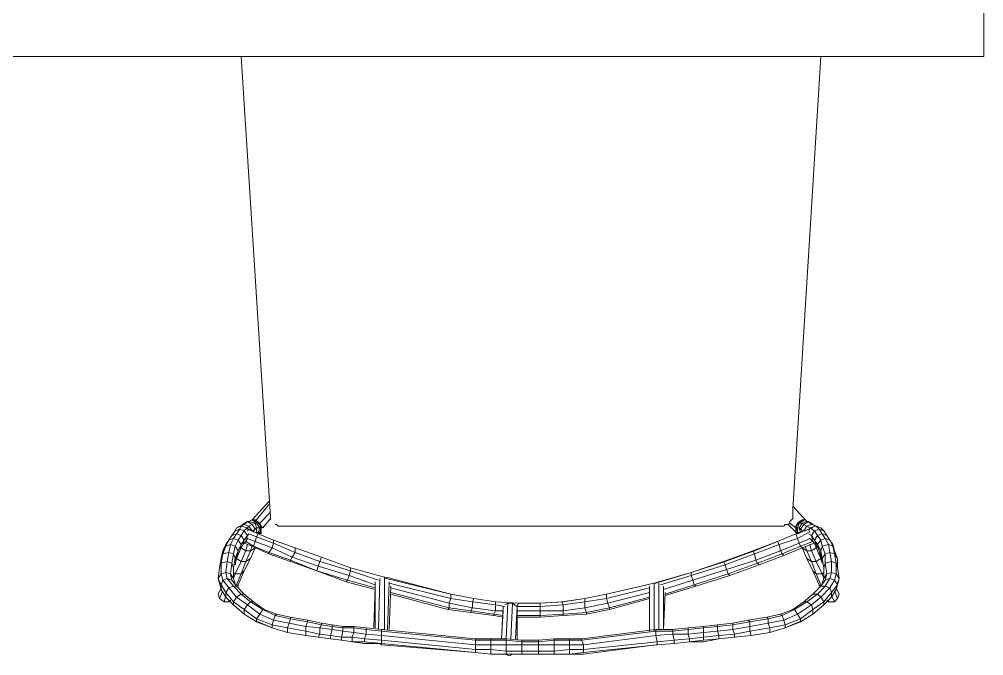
# Model space of a CAD drawing. Header units: metres. Extents: x -1.5 to 23.8, y -25.4 to 20.7.
# Drawn here: x 8.22 to 8.87, y 2.777 to 3.206 of the extents above; entities that cross this region are included whole.
import ezdxf

# ---------------------------------------------------------------- set-up
doc = ezdxf.new("R2010")
doc.units = ezdxf.units.M
doc.layers.add('A-FURN', color=1, linetype='Continuous', lineweight=9, transparency=0.25)

msp = doc.modelspace()

# ---------------------------------------------------------------- linework, layer by layer
at = {"layer": 'A-FURN', "lineweight": 0}
for p, q in [((8.36962, 3.18069), (8.38931, 2.87024)), ((8.36962, 3.18069), (8.38931, 2.87024)), ((8.74141, 2.87542), (8.76023, 3.18069)), ((8.76023, 3.18069), (8.74141, 2.87542)), ((8.37685, 2.86816), (8.38827, 2.88064)), ((8.37893, 2.86712), (8.38827, 2.87854)), ((8.38931, 2.87335), (8.38204, 2.86609)), ((8.74141, 2.8775), (8.75078, 2.86712)), ((8.37063, 2.86505), (8.37374, 2.86712)), ((8.37167, 2.86609), (8.37478, 2.86712)), ((8.37374, 2.86712), (8.37167, 2.86505)), ((8.37478, 2.86712), (8.37374, 2.86712)), ((8.37374, 2.86712), (8.37685, 2.86505)), ((8.37685, 2.86816), (8.37478, 2.86712)), ((8.37478, 2.86712), (8.37893, 2.86609)), ((8.37789, 2.86816), (8.37685, 2.86816)), ((8.37685, 2.86816), (8.37997, 2.86609)), ((8.37893, 2.86816), (8.37789, 2.86816)), ((8.37789, 2.86816), (8.381, 2.86609)), ((8.37893, 2.86816), (8.3789, 2.86816)), ((8.38204, 2.86609), (8.37893, 2.86816)), ((8.38931, 2.8692), (8.38412, 2.86297)), ((8.38931, 2.87024), (8.38931, 2.8692)), ((8.38931, 2.87024), (8.38931, 2.8692)), ((8.38931, 2.8692), (8.38931, 2.86816)), ((8.38931, 2.8692), (8.38931, 2.86816)), ((8.73933, 2.86712), (8.74037, 2.86816)), ((8.73933, 2.86712), (8.74037, 2.86816)), ((8.73933, 2.86609), (8.73933, 2.86712)), ((8.73933, 2.86609), (8.73933, 2.86712)), ((8.74037, 2.86816), (8.74141, 2.8692)), ((8.74037, 2.86816), (8.74141, 2.8692)), ((8.74141, 2.8692), (8.74138, 2.8692)), ((8.74452, 2.86609), (8.74767, 2.86816)), ((8.74767, 2.86816), (8.74452, 2.86609)), ((8.74556, 2.86609), (8.74974, 2.86816)), ((8.74556, 2.86609), (8.7487, 2.86816)), ((8.74767, 2.86816), (8.7487, 2.86816)), ((8.74767, 2.86609), (8.75078, 2.86712)), ((8.7487, 2.86816), (8.74974, 2.86816)), ((8.7487, 2.86505), (8.75182, 2.86712)), ((8.74974, 2.86816), (8.75078, 2.86712)), ((8.75182, 2.86712), (8.75078, 2.86712)), ((8.75078, 2.86712), (8.75389, 2.86609)), ((8.75389, 2.86505), (8.75182, 2.86712)), ((8.75182, 2.86712), (8.75493, 2.86505)), ((8.36541, 2.86087), (8.36333, 2.85775)), ((8.36645, 2.86297), (8.36541, 2.86087)), ((8.36541, 2.86087), (8.36855, 2.8619)), ((8.36855, 2.86401), (8.36645, 2.86297)), ((8.36645, 2.86297), (8.36959, 2.86401)), ((8.36855, 2.8619), (8.36645, 2.85879)), ((8.37063, 2.86505), (8.36855, 2.86401)), ((8.36855, 2.86401), (8.37167, 2.86505)), ((8.36959, 2.86401), (8.36855, 2.8619)), ((8.36855, 2.8619), (8.37167, 2.86087)), ((8.37167, 2.86505), (8.36959, 2.86401)), ((8.36959, 2.86401), (8.37374, 2.86297)), ((8.37167, 2.86087), (8.36959, 2.85775)), ((8.37167, 2.86609), (8.37063, 2.86505)), ((8.37167, 2.86505), (8.37478, 2.86401)), ((8.37374, 2.86297), (8.37167, 2.86087)), ((8.37374, 2.85775), (8.37167, 2.86087)), ((8.3727, 2.86297), (8.37478, 2.8619)), ((8.37374, 2.8619), (8.37371, 2.8619)), ((8.37478, 2.86401), (8.37374, 2.86297)), ((8.37478, 2.8619), (8.37374, 2.86087)), ((8.381, 2.85879), (8.37374, 2.8619)), ((8.37374, 2.8619), (8.37478, 2.8619)), ((8.37685, 2.86505), (8.37478, 2.86401)), ((8.37685, 2.86087), (8.37478, 2.86401)), ((8.381, 2.85879), (8.37478, 2.8619)), ((8.37685, 2.86087), (8.37682, 2.86087)), ((8.37893, 2.86609), (8.37685, 2.86505)), ((8.37685, 2.86505), (8.37893, 2.8619)), ((8.37893, 2.8619), (8.37685, 2.86087)), ((8.37789, 2.86087), (8.37893, 2.8619)), ((8.37997, 2.86609), (8.37893, 2.86609)), ((8.37893, 2.86609), (8.37997, 2.86297)), ((8.37997, 2.86297), (8.37893, 2.8619)), ((8.381, 2.86609), (8.37997, 2.86609)), ((8.37997, 2.86609), (8.38204, 2.86297)), ((8.38204, 2.86297), (8.37997, 2.86297)), ((8.37997, 2.85983), (8.37997, 2.86297)), ((8.38204, 2.86609), (8.381, 2.86609)), ((8.381, 2.86609), (8.38308, 2.86401)), ((8.381, 2.85983), (8.38204, 2.86297)), ((8.38204, 2.86609), (8.38308, 2.86401)), ((8.38204, 2.85983), (8.38308, 2.86401)), ((8.38308, 2.86401), (8.38204, 2.86297)), ((8.38308, 2.86401), (8.38305, 2.86401)), ((8.38412, 2.86297), (8.38308, 2.86401)), ((8.38308, 2.85983), (8.38308, 2.86401)), ((8.39242, 2.86505), (8.39346, 2.86505)), ((8.39242, 2.86505), (8.39346, 2.86505)), ((8.39346, 2.86505), (8.39449, 2.86401)), ((8.39346, 2.86505), (8.39449, 2.86401)), ((8.39449, 2.86401), (8.73518, 2.86401)), ((8.39449, 2.86401), (8.73518, 2.86401)), ((8.73518, 2.86401), (8.73622, 2.86505)), ((8.73518, 2.86401), (8.73622, 2.86505)), ((8.73622, 2.86505), (8.7383, 2.86505)), ((8.73622, 2.86505), (8.7383, 2.86505)), ((8.7383, 2.86505), (8.73933, 2.86609)), ((8.7383, 2.86505), (8.73933, 2.86609)), ((8.74452, 2.85879), (8.7383, 2.86505)), ((8.74348, 2.86297), (8.73933, 2.86609)), ((8.74348, 2.86401), (8.74556, 2.86609)), ((8.74348, 2.86401), (8.74452, 2.86609)), ((8.74452, 2.86297), (8.74348, 2.86401)), ((8.74452, 2.85983), (8.74348, 2.86401)), ((8.74348, 2.85983), (8.74348, 2.86401)), ((8.75182, 2.8619), (8.74348, 2.85879)), ((8.74348, 2.85879), (8.75182, 2.8619)), ((8.74452, 2.86297), (8.74556, 2.86609)), ((8.74556, 2.86609), (8.74452, 2.86609)), ((8.74556, 2.86297), (8.74452, 2.86297)), ((8.74452, 2.85983), (8.74452, 2.86297)), ((8.74556, 2.86609), (8.74553, 2.86609)), ((8.74556, 2.86297), (8.74767, 2.86609)), ((8.74767, 2.86609), (8.74556, 2.86609)), ((8.7466, 2.8619), (8.74556, 2.86297)), ((8.7466, 2.85983), (8.74556, 2.86297)), ((8.7466, 2.8619), (8.7487, 2.86505)), ((8.7487, 2.86087), (8.7466, 2.8619)), ((8.74767, 2.85983), (8.7466, 2.8619)), ((8.7487, 2.86505), (8.74767, 2.86609)), ((8.75078, 2.86401), (8.7487, 2.86505)), ((8.7487, 2.86087), (8.75078, 2.86401)), ((8.74974, 2.86087), (8.7487, 2.86087)), ((8.74974, 2.86087), (8.7487, 2.86087)), ((8.75078, 2.86401), (8.75389, 2.86505)), ((8.75285, 2.86297), (8.75078, 2.86401)), ((8.75493, 2.86297), (8.75182, 2.8619)), ((8.75285, 2.85983), (8.75182, 2.8619)), ((8.75182, 2.8619), (8.75285, 2.8619)), ((8.75285, 2.86297), (8.757, 2.86401)), ((8.75597, 2.86087), (8.75285, 2.86297)), ((8.75389, 2.86609), (8.75493, 2.86505)), ((8.757, 2.86401), (8.75389, 2.86505)), ((8.75389, 2.86505), (8.757, 2.86401)), ((8.75389, 2.85775), (8.75597, 2.86087)), ((8.75493, 2.86505), (8.757, 2.86401)), ((8.75597, 2.86087), (8.75908, 2.8619)), ((8.75804, 2.85775), (8.75597, 2.86087)), ((8.75908, 2.8619), (8.757, 2.86401)), ((8.757, 2.86401), (8.76012, 2.86297)), ((8.757, 2.86401), (8.76012, 2.86297)), ((8.757, 2.86401), (8.757, 2.86401)), ((8.76116, 2.85879), (8.75908, 2.8619)), ((8.75908, 2.8619), (8.76219, 2.86087)), ((8.76012, 2.86297), (8.76219, 2.86087)), ((8.76219, 2.86087), (8.76427, 2.85775)), ((8.35918, 2.85153), (8.36126, 2.85464)), ((8.36126, 2.85464), (8.35918, 2.85153)), ((8.35918, 2.85153), (8.36126, 2.85464)), ((8.35918, 2.85153), (8.36126, 2.85464)), ((8.36126, 2.85464), (8.35918, 2.85049)), ((8.36126, 2.85464), (8.36333, 2.85775)), ((8.36333, 2.85775), (8.36126, 2.85464)), ((8.36126, 2.85464), (8.36333, 2.85775)), ((8.36126, 2.85464), (8.36333, 2.85775)), ((8.36437, 2.85568), (8.36126, 2.85464)), ((8.36126, 2.85464), (8.36126, 2.85464)), ((8.36437, 2.85568), (8.3623, 2.85153)), ((8.36333, 2.85775), (8.36645, 2.85879)), ((8.36333, 2.85775), (8.36333, 2.85775)), ((8.36437, 2.85568), (8.36645, 2.85879)), ((8.36752, 2.85464), (8.36437, 2.85568)), ((8.36541, 2.85049), (8.36752, 2.85464)), ((8.36645, 2.85879), (8.36959, 2.85775)), ((8.36959, 2.85775), (8.36752, 2.85464)), ((8.36752, 2.85464), (8.36959, 2.85153)), ((8.37167, 2.85464), (8.36959, 2.85775)), ((8.37167, 2.85464), (8.36959, 2.85153)), ((8.37167, 2.85464), (8.37063, 2.85153)), ((8.3727, 2.8536), (8.37063, 2.85153)), ((8.37374, 2.85775), (8.37167, 2.85464)), ((8.3727, 2.8536), (8.37374, 2.85775)), ((8.37374, 2.85568), (8.3727, 2.8536)), ((8.37789, 2.85049), (8.3727, 2.8536)), ((8.37478, 2.85879), (8.37374, 2.85775)), ((8.37893, 2.8536), (8.37374, 2.85568)), ((8.37997, 2.85672), (8.37478, 2.85879)), ((8.37893, 2.8536), (8.37789, 2.85049)), ((8.37997, 2.85672), (8.37893, 2.8536)), ((8.37893, 2.8536), (8.39034, 2.84945)), ((8.37997, 2.85983), (8.381, 2.85983)), ((8.381, 2.85983), (8.37997, 2.85983)), ((8.381, 2.85879), (8.37997, 2.85672)), ((8.37997, 2.85672), (8.39138, 2.85256)), ((8.381, 2.85879), (8.38204, 2.85983)), ((8.38204, 2.85983), (8.381, 2.85983)), ((8.39138, 2.85464), (8.381, 2.85879)), ((8.39138, 2.85464), (8.381, 2.85879)), ((8.38204, 2.85879), (8.38204, 2.85983)), ((8.38204, 2.85879), (8.38308, 2.85983)), ((8.38308, 2.85983), (8.38204, 2.85983)), ((8.38308, 2.85983), (8.38308, 2.85879)), ((8.40594, 2.84945), (8.39138, 2.85464)), ((8.39138, 2.85464), (8.39138, 2.85256)), ((8.40594, 2.84945), (8.39138, 2.85464)), ((8.73103, 2.8536), (8.7144, 2.84738)), ((8.71547, 2.84738), (8.73103, 2.8536)), ((8.74348, 2.85879), (8.73103, 2.8536)), ((8.73103, 2.8536), (8.74348, 2.85879)), ((8.73207, 2.85153), (8.73103, 2.8536)), ((8.74452, 2.85568), (8.73207, 2.85153)), ((8.74452, 2.85983), (8.74348, 2.85983)), ((8.74348, 2.85983), (8.74452, 2.85879)), ((8.74452, 2.85879), (8.74348, 2.85983)), ((8.74452, 2.85568), (8.74348, 2.85879)), ((8.74452, 2.85983), (8.74449, 2.85983)), ((8.7466, 2.85983), (8.74452, 2.85983)), ((8.74452, 2.85983), (8.74556, 2.85879)), ((8.74556, 2.85879), (8.74452, 2.85983)), ((8.74452, 2.85983), (8.74452, 2.85879)), ((8.75182, 2.85983), (8.74452, 2.85568)), ((8.74452, 2.85568), (8.74556, 2.85256)), ((8.75285, 2.85568), (8.74556, 2.85256)), ((8.75493, 2.8536), (8.7466, 2.85049)), ((8.75389, 2.85775), (8.75182, 2.85879)), ((8.75493, 2.8536), (8.75285, 2.85568)), ((8.75597, 2.85464), (8.75389, 2.85775)), ((8.75493, 2.8536), (8.75389, 2.85775)), ((8.757, 2.85153), (8.75493, 2.8536)), ((8.75597, 2.85464), (8.75804, 2.85775)), ((8.75804, 2.85153), (8.75597, 2.85464)), ((8.757, 2.85153), (8.75597, 2.85464)), ((8.75804, 2.85775), (8.76116, 2.85879)), ((8.76012, 2.85464), (8.75804, 2.85775)), ((8.75804, 2.85153), (8.76012, 2.85464)), ((8.76012, 2.85464), (8.76323, 2.85568)), ((8.76116, 2.85049), (8.76012, 2.85464)), ((8.76323, 2.85568), (8.76116, 2.85879)), ((8.76116, 2.85879), (8.76427, 2.85775)), ((8.76531, 2.85153), (8.76323, 2.85568)), ((8.76323, 2.85568), (8.76634, 2.85464)), ((8.76634, 2.85464), (8.76427, 2.85775)), ((8.76427, 2.85775), (8.76634, 2.85464)), ((8.76842, 2.85049), (8.76634, 2.85464)), ((8.76634, 2.85464), (8.76842, 2.85153)), ((8.76634, 2.85464), (8.76842, 2.85153)), ((8.76634, 2.85464), (8.76634, 2.85464)), ((8.35607, 2.84216), (8.35711, 2.84738)), ((8.35711, 2.84738), (8.35918, 2.85153)), ((8.35918, 2.85049), (8.35711, 2.84738)), ((8.35918, 2.85049), (8.35711, 2.84527)), ((8.35918, 2.85049), (8.3623, 2.85153)), ((8.3623, 2.85153), (8.36126, 2.84634)), ((8.3623, 2.85153), (8.36541, 2.85049)), ((8.36541, 2.85049), (8.36437, 2.84527)), ((8.36541, 2.85049), (8.36541, 2.85049)), ((8.36752, 2.84738), (8.36541, 2.85049)), ((8.36752, 2.84738), (8.36541, 2.84216)), ((8.36959, 2.84945), (8.36645, 2.84216)), ((8.36855, 2.84738), (8.36645, 2.84319)), ((8.36645, 2.84319), (8.36752, 2.84738)), ((8.36959, 2.85153), (8.36752, 2.84738)), ((8.37063, 2.85153), (8.36855, 2.84738)), ((8.36855, 2.84738), (8.36959, 2.85153)), ((8.36959, 2.84945), (8.36956, 2.84945)), ((8.36959, 2.84945), (8.3727, 2.84738)), ((8.36959, 2.84008), (8.3727, 2.84738)), ((8.37685, 2.85049), (8.37167, 2.85256)), ((8.3727, 2.84738), (8.37374, 2.85153)), ((8.37582, 2.84738), (8.3727, 2.84008)), ((8.3727, 2.84738), (8.37582, 2.84738)), ((8.37582, 2.84738), (8.37685, 2.85049)), ((8.37893, 2.84945), (8.37582, 2.84216)), ((8.37582, 2.84738), (8.37893, 2.84945)), ((8.37789, 2.85049), (8.37685, 2.85049)), ((8.37685, 2.85049), (8.38827, 2.84527)), ((8.37789, 2.85049), (8.38827, 2.84634)), ((8.39034, 2.84945), (8.38827, 2.84634)), ((8.39138, 2.85256), (8.39034, 2.84945)), ((8.39034, 2.84945), (8.40386, 2.84319)), ((8.40594, 2.84634), (8.39138, 2.85256)), ((8.42358, 2.84319), (8.40594, 2.84945)), ((8.40594, 2.84945), (8.40594, 2.84634)), ((8.42358, 2.84319), (8.40594, 2.84945)), ((8.69468, 2.84008), (8.7144, 2.84738)), ((8.69572, 2.84008), (8.71547, 2.84738)), ((8.71547, 2.84527), (8.7144, 2.84738)), ((8.73207, 2.85153), (8.71547, 2.84527)), ((8.71651, 2.84112), (8.73311, 2.84738)), ((8.73207, 2.85153), (8.73311, 2.84738)), ((8.73311, 2.84738), (8.74556, 2.85256)), ((8.73415, 2.84527), (8.73311, 2.84738)), ((8.7466, 2.85049), (8.73415, 2.84527)), ((8.74767, 2.84945), (8.73518, 2.84423)), ((8.74556, 2.85256), (8.7466, 2.85049)), ((8.7466, 2.85049), (8.74767, 2.84945)), ((8.75597, 2.85256), (8.74767, 2.84945)), ((8.75078, 2.84738), (8.74767, 2.84945)), ((8.74767, 2.84945), (8.75078, 2.84216)), ((8.75078, 2.84738), (8.74974, 2.85049)), ((8.75389, 2.84738), (8.75078, 2.84738)), ((8.75078, 2.84738), (8.75389, 2.84008)), ((8.75389, 2.84738), (8.75285, 2.85153)), ((8.757, 2.84945), (8.75389, 2.84738)), ((8.75389, 2.84738), (8.757, 2.84008)), ((8.757, 2.84945), (8.75597, 2.85256)), ((8.75908, 2.84738), (8.757, 2.85153)), ((8.757, 2.85049), (8.757, 2.84945)), ((8.757, 2.84945), (8.76012, 2.84216)), ((8.76012, 2.84738), (8.75804, 2.85153)), ((8.75908, 2.84738), (8.75804, 2.85153)), ((8.76012, 2.84319), (8.75908, 2.84738)), ((8.76012, 2.84738), (8.76116, 2.85049)), ((8.76116, 2.84216), (8.76012, 2.84738)), ((8.76012, 2.84319), (8.76012, 2.84738)), ((8.76116, 2.85049), (8.76531, 2.85153)), ((8.76323, 2.84527), (8.76116, 2.85049)), ((8.76634, 2.84634), (8.76531, 2.85153)), ((8.76531, 2.85153), (8.76842, 2.85049)), ((8.76842, 2.85153), (8.76946, 2.84738)), ((8.76946, 2.84527), (8.76842, 2.85049)), ((8.76842, 2.85049), (8.76946, 2.84738)), ((8.76946, 2.84738), (8.77153, 2.84216)), ((8.35503, 2.83593), (8.35607, 2.84216)), ((8.35711, 2.84527), (8.35607, 2.84216)), ((8.35711, 2.84527), (8.35607, 2.83904)), ((8.35711, 2.84527), (8.36126, 2.84634)), ((8.36126, 2.84634), (8.36022, 2.84008)), ((8.36126, 2.84634), (8.36437, 2.84527)), ((8.36437, 2.84527), (8.36333, 2.83904)), ((8.36437, 2.84527), (8.36541, 2.84216)), ((8.36541, 2.84216), (8.36437, 2.83593)), ((8.36437, 2.83593), (8.36541, 2.84216)), ((8.36645, 2.84319), (8.36541, 2.83801)), ((8.36645, 2.84216), (8.36645, 2.84319)), ((8.36645, 2.84112), (8.36645, 2.84216)), ((8.36645, 2.84216), (8.36959, 2.84008)), ((8.37582, 2.84216), (8.37167, 2.83386)), ((8.3727, 2.84008), (8.37582, 2.84216)), ((8.38827, 2.84634), (8.38827, 2.84527)), ((8.38827, 2.84634), (8.40283, 2.84112)), ((8.38827, 2.84527), (8.40283, 2.84008)), ((8.40386, 2.84319), (8.40283, 2.84112)), ((8.40283, 2.84112), (8.40283, 2.84008)), ((8.40283, 2.84112), (8.42047, 2.83386)), ((8.40594, 2.84634), (8.40386, 2.84319)), ((8.40386, 2.84319), (8.4215, 2.83697)), ((8.40594, 2.84634), (8.42254, 2.84008)), ((8.42358, 2.84319), (8.42254, 2.84008)), ((8.44333, 2.83593), (8.42358, 2.84319)), ((8.44333, 2.83593), (8.42358, 2.84319)), ((8.71547, 2.84527), (8.69572, 2.83801)), ((8.69676, 2.83489), (8.71651, 2.84112)), ((8.71547, 2.84527), (8.71651, 2.84112)), ((8.71754, 2.83904), (8.71651, 2.84112)), ((8.73415, 2.84527), (8.71754, 2.83904)), ((8.73518, 2.84423), (8.71858, 2.83801)), ((8.73415, 2.84527), (8.73518, 2.84423)), ((8.75389, 2.84008), (8.75078, 2.84216)), ((8.75078, 2.84216), (8.75493, 2.83386)), ((8.76012, 2.84216), (8.757, 2.84008)), ((8.76012, 2.84423), (8.76012, 2.84216)), ((8.76116, 2.84008), (8.76012, 2.84319)), ((8.76012, 2.84216), (8.76116, 2.83904)), ((8.76116, 2.84216), (8.76323, 2.84527)), ((8.76219, 2.83593), (8.76116, 2.84216)), ((8.76323, 2.84527), (8.76634, 2.84634)), ((8.76323, 2.83904), (8.76323, 2.84527)), ((8.76738, 2.84008), (8.76634, 2.84634)), ((8.76634, 2.84634), (8.76946, 2.84527)), ((8.77049, 2.83904), (8.76946, 2.84527)), ((8.76946, 2.84527), (8.77153, 2.84216)), ((8.77153, 2.84216), (8.77153, 2.83593)), ((8.35399, 2.82864), (8.35503, 2.83593)), ((8.35607, 2.83904), (8.35503, 2.83593)), ((8.35607, 2.83904), (8.36022, 2.84008)), ((8.35607, 2.83178), (8.35607, 2.83904)), ((8.35918, 2.83282), (8.36022, 2.84008)), ((8.36022, 2.84008), (8.36333, 2.83904)), ((8.3623, 2.83178), (8.36333, 2.83904)), ((8.36333, 2.83904), (8.36437, 2.83593)), ((8.36437, 2.83593), (8.36437, 2.82864)), ((8.36959, 2.84008), (8.36541, 2.83178)), ((8.3727, 2.84008), (8.36959, 2.83178)), ((8.36959, 2.84008), (8.3727, 2.84008)), ((8.40283, 2.84008), (8.42047, 2.83386)), ((8.42047, 2.83386), (8.4215, 2.83697)), ((8.42254, 2.84008), (8.4215, 2.83697)), ((8.4215, 2.83697), (8.44229, 2.83074)), ((8.42254, 2.84008), (8.44333, 2.83386)), ((8.46618, 2.82967), (8.44333, 2.83593)), ((8.44333, 2.83593), (8.44333, 2.83386)), ((8.46618, 2.82967), (8.44333, 2.83593)), ((8.69468, 2.84008), (8.67286, 2.83282)), ((8.67286, 2.83282), (8.69572, 2.84008)), ((8.69572, 2.83801), (8.67286, 2.83074)), ((8.69676, 2.83489), (8.6739, 2.8276)), ((8.69572, 2.83801), (8.69468, 2.84008)), ((8.69572, 2.84008), (8.69468, 2.84008)), ((8.69572, 2.83801), (8.69676, 2.83489)), ((8.6978, 2.83178), (8.69676, 2.83489)), ((8.71754, 2.83904), (8.6978, 2.83178)), ((8.71858, 2.83801), (8.69883, 2.83074)), ((8.71754, 2.83904), (8.71858, 2.83801)), ((8.757, 2.84008), (8.75389, 2.84008)), ((8.75389, 2.84008), (8.757, 2.83178)), ((8.757, 2.84008), (8.76116, 2.83178)), ((8.76219, 2.83593), (8.76323, 2.83904)), ((8.76219, 2.82864), (8.76219, 2.83593)), ((8.76323, 2.83904), (8.76738, 2.84008)), ((8.76427, 2.83178), (8.76323, 2.83904)), ((8.76738, 2.83282), (8.76738, 2.84008)), ((8.76738, 2.84008), (8.77049, 2.83904)), ((8.77049, 2.83178), (8.77049, 2.83904)), ((8.77049, 2.83904), (8.77153, 2.83593)), ((8.77153, 2.83593), (8.77257, 2.82864)), ((8.35607, 2.83178), (8.35399, 2.82864)), ((8.35503, 2.82552), (8.35399, 2.82864)), ((8.35399, 2.82864), (8.35607, 2.82449)), ((8.35918, 2.83282), (8.35607, 2.83178)), ((8.35607, 2.83178), (8.35711, 2.8276)), ((8.35711, 2.8276), (8.35607, 2.82449)), ((8.35711, 2.8276), (8.36022, 2.82864)), ((8.36126, 2.82241), (8.35711, 2.8276)), ((8.3623, 2.83178), (8.35918, 2.83282)), ((8.35918, 2.83282), (8.36022, 2.82864)), ((8.36333, 2.8276), (8.36022, 2.82864)), ((8.36022, 2.82864), (8.36437, 2.82345)), ((8.36437, 2.82864), (8.3623, 2.83178)), ((8.3623, 2.83178), (8.36333, 2.8276)), ((8.36333, 2.8276), (8.36645, 2.82345)), ((8.36541, 2.83178), (8.36437, 2.83282)), ((8.36437, 2.82864), (8.36541, 2.83178)), ((8.36437, 2.82864), (8.36541, 2.82552)), ((8.36541, 2.83178), (8.36959, 2.83178)), ((8.36645, 2.82449), (8.36959, 2.83178)), ((8.37167, 2.83386), (8.36752, 2.82449)), ((8.36959, 2.83178), (8.37167, 2.83386)), ((8.42047, 2.83386), (8.42043, 2.83386)), ((8.44021, 2.82656), (8.42047, 2.83386)), ((8.44125, 2.8276), (8.42047, 2.83386)), ((8.44125, 2.8276), (8.44021, 2.82656)), ((8.44229, 2.83074), (8.44125, 2.8276)), ((8.44125, 2.8276), (8.45993, 2.82241)), ((8.44333, 2.83386), (8.44229, 2.83074)), ((8.44229, 2.83074), (8.45993, 2.82449)), ((8.44333, 2.83386), (8.46203, 2.8276)), ((8.46203, 2.79433), (8.46307, 2.82864)), ((8.46618, 2.82967), (8.46615, 2.82967)), ((8.46618, 2.79433), (8.46618, 2.82967)), ((8.46618, 2.82967), (8.46722, 2.82864)), ((8.46722, 2.82967), (8.51083, 2.81826)), ((8.46722, 2.82864), (8.51083, 2.81826)), ((8.67286, 2.83282), (8.64793, 2.82552)), ((8.64897, 2.82552), (8.67286, 2.83282)), ((8.65211, 2.82449), (8.67286, 2.83074)), ((8.6739, 2.8276), (8.65418, 2.82137)), ((8.67286, 2.83074), (8.67286, 2.83282)), ((8.67286, 2.83074), (8.6739, 2.8276)), ((8.6739, 2.8276), (8.67494, 2.82449)), ((8.6978, 2.83178), (8.67494, 2.82449)), ((8.69883, 2.83074), (8.67598, 2.82345)), ((8.6978, 2.83178), (8.69883, 2.83074)), ((8.757, 2.83178), (8.75493, 2.83386)), ((8.75493, 2.83386), (8.75908, 2.82449)), ((8.76116, 2.83178), (8.757, 2.83178)), ((8.757, 2.83178), (8.76012, 2.82449)), ((8.76323, 2.8276), (8.76012, 2.82345)), ((8.76219, 2.83282), (8.76116, 2.83178)), ((8.76116, 2.83178), (8.76219, 2.82864)), ((8.76116, 2.82552), (8.76219, 2.82864)), ((8.76219, 2.82864), (8.76427, 2.83178)), ((8.76323, 2.8276), (8.76427, 2.83178)), ((8.76323, 2.82345), (8.76634, 2.82864)), ((8.76634, 2.82864), (8.76323, 2.8276)), ((8.76323, 2.8276), (8.76323, 2.8276)), ((8.76427, 2.83178), (8.76738, 2.83282)), ((8.76634, 2.82864), (8.76738, 2.83282)), ((8.76634, 2.82864), (8.76946, 2.8276)), ((8.76946, 2.8276), (8.76634, 2.82241)), ((8.76738, 2.83282), (8.77049, 2.83178)), ((8.76946, 2.8276), (8.77049, 2.83178)), ((8.76946, 2.8276), (8.77153, 2.82449)), ((8.77049, 2.83178), (8.77257, 2.82864)), ((8.77257, 2.82864), (8.77153, 2.82449)), ((8.77153, 2.82552), (8.77257, 2.82864)), ((8.77257, 2.82864), (8.77257, 2.82864)), ((8.35399, 2.81826), (8.35607, 2.82241)), ((8.35607, 2.82137), (8.35503, 2.82552)), ((8.35607, 2.82137), (8.35607, 2.82449)), ((8.35607, 2.82449), (8.35918, 2.8193)), ((8.35918, 2.81618), (8.35607, 2.82137)), ((8.36126, 2.82241), (8.35918, 2.8193)), ((8.36437, 2.82345), (8.36126, 2.82241)), ((8.36126, 2.82241), (8.36645, 2.81618)), ((8.36645, 2.82345), (8.36437, 2.82345)), ((8.36437, 2.82345), (8.36959, 2.81826)), ((8.36752, 2.82449), (8.36645, 2.82345)), ((8.36645, 2.82345), (8.37167, 2.81826)), ((8.36752, 2.82449), (8.36752, 2.82345)), ((8.44021, 2.82656), (8.45993, 2.82137)), ((8.45889, 2.79537), (8.45993, 2.82345)), ((8.45993, 2.79537), (8.45993, 2.82656)), ((8.46826, 2.79433), (8.4693, 2.82656)), ((8.51083, 2.81515), (8.4693, 2.82552)), ((8.47034, 2.82345), (8.4693, 2.79433)), ((8.5098, 2.812), (8.47034, 2.82241)), ((8.64793, 2.82552), (8.61573, 2.81826)), ((8.61573, 2.81826), (8.64793, 2.82552)), ((8.64481, 2.82241), (8.61573, 2.81515)), ((8.64481, 2.79329), (8.64481, 2.82345)), ((8.64793, 2.82552), (8.6479, 2.82552)), ((8.64793, 2.82552), (8.64793, 2.79329)), ((8.64793, 2.82552), (8.64897, 2.82552)), ((8.65104, 2.79433), (8.65104, 2.82552)), ((8.65418, 2.79433), (8.65418, 2.82345)), ((8.65522, 2.81826), (8.67494, 2.82449)), ((8.67598, 2.82345), (8.65522, 2.81722)), ((8.67494, 2.82449), (8.67598, 2.82345)), ((8.76012, 2.82345), (8.75493, 2.81826)), ((8.75804, 2.81826), (8.76323, 2.82345)), ((8.76012, 2.82345), (8.75908, 2.82449)), ((8.75908, 2.82449), (8.75908, 2.82345)), ((8.76012, 2.82345), (8.76323, 2.82345)), ((8.76634, 2.82241), (8.76012, 2.81618)), ((8.76634, 2.82241), (8.76323, 2.82345)), ((8.76634, 2.82241), (8.76738, 2.8193)), ((8.77153, 2.82449), (8.76738, 2.8193)), ((8.76738, 2.81618), (8.77049, 2.82137)), ((8.77049, 2.82137), (8.77153, 2.82552)), ((8.77153, 2.82449), (8.77049, 2.82137)), ((8.77049, 2.82241), (8.77257, 2.81826)), ((8.35399, 2.81826), (8.35503, 2.81515)), ((8.35503, 2.81515), (8.35711, 2.82034)), ((8.35503, 2.81515), (8.35815, 2.81304)), ((8.35918, 2.81722), (8.35815, 2.81304)), ((8.35918, 2.81618), (8.35918, 2.8193)), ((8.35918, 2.8193), (8.36437, 2.81304)), ((8.36437, 2.81097), (8.35918, 2.81618)), ((8.36645, 2.81618), (8.36437, 2.81304)), ((8.36959, 2.81826), (8.36645, 2.81618)), ((8.36645, 2.81618), (8.37374, 2.81097)), ((8.37167, 2.81826), (8.36959, 2.81826)), ((8.36959, 2.81826), (8.37582, 2.81304)), ((8.37167, 2.81826), (8.37789, 2.81304)), ((8.5098, 2.80889), (8.47034, 2.8193)), ((8.50876, 2.80785), (8.47034, 2.81826)), ((8.51083, 2.81515), (8.5098, 2.812)), ((8.52643, 2.81515), (8.51083, 2.81826)), ((8.51083, 2.81826), (8.51083, 2.81515)), ((8.52643, 2.81515), (8.51083, 2.81826)), ((8.51083, 2.81515), (8.52539, 2.81304)), ((8.52643, 2.81515), (8.52539, 2.81304)), ((8.54096, 2.81304), (8.52643, 2.81515)), ((8.54096, 2.81304), (8.52643, 2.81515)), ((8.6012, 2.81515), (8.58561, 2.81304)), ((8.58664, 2.81304), (8.6012, 2.81515)), ((8.6012, 2.81515), (8.60117, 2.81515)), ((8.61573, 2.81826), (8.6012, 2.81515)), ((8.6012, 2.81515), (8.61573, 2.81826)), ((8.61573, 2.81515), (8.6012, 2.81304)), ((8.6012, 2.81304), (8.6012, 2.81515)), ((8.61573, 2.81826), (8.6157, 2.81826)), ((8.61573, 2.81515), (8.61573, 2.81826)), ((8.61573, 2.81515), (8.61677, 2.812)), ((8.61677, 2.812), (8.64481, 2.8193)), ((8.64481, 2.81618), (8.6178, 2.80889)), ((8.64481, 2.81515), (8.6178, 2.80785)), ((8.64481, 2.79329), (8.64481, 2.8193)), ((8.65522, 2.8193), (8.65418, 2.79433)), ((8.75493, 2.81826), (8.7487, 2.81304)), ((8.75078, 2.81304), (8.75804, 2.81826)), ((8.76012, 2.81618), (8.75389, 2.81097)), ((8.75493, 2.81826), (8.75804, 2.81826)), ((8.76012, 2.81618), (8.75804, 2.81826)), ((8.76012, 2.81618), (8.76219, 2.81304)), ((8.76738, 2.8193), (8.76219, 2.81304)), ((8.76219, 2.81097), (8.76738, 2.81618)), ((8.76738, 2.8193), (8.76738, 2.81618)), ((8.76738, 2.81722), (8.76946, 2.81304)), ((8.76946, 2.82034), (8.77153, 2.81515)), ((8.76946, 2.81304), (8.77153, 2.81515)), ((8.77153, 2.81515), (8.77257, 2.81826)), ((8.35815, 2.81304), (8.36126, 2.81304)), ((8.36126, 2.81411), (8.36126, 2.81304)), ((8.36126, 2.81304), (8.3623, 2.81411)), ((8.36437, 2.81097), (8.36437, 2.81304)), ((8.36437, 2.81304), (8.37167, 2.80785)), ((8.37167, 2.80474), (8.36437, 2.81097)), ((8.37374, 2.81097), (8.37167, 2.80785)), ((8.37582, 2.81304), (8.37374, 2.81097)), ((8.37374, 2.81097), (8.38204, 2.80474)), ((8.37789, 2.81304), (8.37582, 2.81304)), ((8.37582, 2.81304), (8.38412, 2.80785)), ((8.37789, 2.81304), (8.38516, 2.80785)), ((8.5098, 2.80889), (8.50876, 2.80785)), ((8.5098, 2.812), (8.52539, 2.80889)), ((8.5098, 2.812), (8.5098, 2.80889)), ((8.5098, 2.80889), (8.52432, 2.80681)), ((8.52539, 2.80889), (8.52432, 2.80681)), ((8.52539, 2.81304), (8.52539, 2.80889)), ((8.52539, 2.81304), (8.54096, 2.81097)), ((8.52539, 2.80889), (8.54096, 2.80681)), ((8.55652, 2.812), (8.54096, 2.81304)), ((8.54096, 2.81304), (8.54096, 2.81097)), ((8.55652, 2.812), (8.54096, 2.81304)), ((8.54096, 2.81097), (8.54096, 2.80681)), ((8.54096, 2.81097), (8.54718, 2.80993)), ((8.54511, 2.78811), (8.54615, 2.80993)), ((8.54718, 2.81097), (8.54926, 2.812)), ((8.54822, 2.78811), (8.54926, 2.812)), ((8.54926, 2.812), (8.55237, 2.812)), ((8.55133, 2.78811), (8.55237, 2.812)), ((8.55237, 2.812), (8.55548, 2.80993)), ((8.55445, 2.78811), (8.55548, 2.80993)), ((8.55548, 2.80993), (8.55545, 2.80993)), ((8.55548, 2.80993), (8.55652, 2.812)), ((8.57108, 2.80993), (8.55548, 2.80993)), ((8.55548, 2.80993), (8.55548, 2.80681)), ((8.57108, 2.812), (8.55652, 2.812)), ((8.55652, 2.812), (8.57108, 2.812)), ((8.57108, 2.812), (8.57105, 2.812)), ((8.58561, 2.81304), (8.57108, 2.812)), ((8.57108, 2.812), (8.58664, 2.81304)), ((8.57108, 2.80993), (8.57108, 2.812)), ((8.58664, 2.81097), (8.57108, 2.80993)), ((8.57108, 2.80993), (8.57108, 2.80681)), ((8.58664, 2.81097), (8.58561, 2.81304)), ((8.6012, 2.81304), (8.58664, 2.81097)), ((8.58664, 2.81097), (8.58664, 2.80681)), ((8.58664, 2.80681), (8.6012, 2.80889)), ((8.6012, 2.81304), (8.6012, 2.80889)), ((8.6012, 2.80889), (8.61677, 2.812)), ((8.60224, 2.80578), (8.6012, 2.80889)), ((8.6178, 2.80889), (8.60224, 2.80578)), ((8.6178, 2.80889), (8.61677, 2.812)), ((8.6178, 2.80889), (8.6178, 2.80785)), ((8.7487, 2.81304), (8.74141, 2.80785)), ((8.74245, 2.80785), (8.75078, 2.81304)), ((8.75389, 2.81097), (8.74452, 2.80474)), ((8.7487, 2.81304), (8.75078, 2.81304)), ((8.75389, 2.81097), (8.75078, 2.81304)), ((8.75389, 2.81097), (8.75493, 2.80785)), ((8.76219, 2.81304), (8.75493, 2.80785)), ((8.75493, 2.80474), (8.76219, 2.81097)), ((8.76219, 2.81304), (8.76219, 2.81097)), ((8.76531, 2.81304), (8.76427, 2.81411)), ((8.76531, 2.81411), (8.76531, 2.81304)), ((8.76531, 2.81304), (8.76946, 2.81304)), ((8.37167, 2.80785), (8.37167, 2.80474)), ((8.37167, 2.80785), (8.37997, 2.80163)), ((8.37167, 2.80474), (8.37997, 2.79955)), ((8.38204, 2.80474), (8.37997, 2.80163)), ((8.37997, 2.80163), (8.37997, 2.79955)), ((8.37997, 2.80163), (8.39034, 2.79748)), ((8.38412, 2.80785), (8.38204, 2.80474)), ((8.38204, 2.80474), (8.39138, 2.80059)), ((8.38516, 2.80785), (8.38412, 2.80785)), ((8.38412, 2.80785), (8.39242, 2.8037)), ((8.38516, 2.80785), (8.39346, 2.80474)), ((8.39242, 2.8037), (8.39138, 2.80059)), ((8.39346, 2.80474), (8.39242, 2.8037)), ((8.39242, 2.8037), (8.40283, 2.80163)), ((8.40283, 2.80266), (8.39346, 2.80474)), ((8.40283, 2.80163), (8.40179, 2.79851)), ((8.41424, 2.80059), (8.40283, 2.80266)), ((8.40283, 2.80266), (8.40283, 2.80163)), ((8.40283, 2.80163), (8.41424, 2.79955)), ((8.50876, 2.80785), (8.52432, 2.80578)), ((8.52432, 2.80578), (8.52432, 2.80681)), ((8.52432, 2.80681), (8.53992, 2.80474)), ((8.53992, 2.8037), (8.52432, 2.80578)), ((8.54096, 2.80681), (8.53992, 2.80474)), ((8.53992, 2.80474), (8.53992, 2.8037)), ((8.53992, 2.80474), (8.54615, 2.8037)), ((8.53992, 2.8037), (8.54615, 2.80266)), ((8.54096, 2.80681), (8.54615, 2.80681)), ((8.54511, 2.78811), (8.54615, 2.80681)), ((8.55548, 2.80681), (8.57108, 2.80681)), ((8.55548, 2.8037), (8.55548, 2.80681)), ((8.55548, 2.80681), (8.55548, 2.78707)), ((8.55548, 2.8037), (8.57108, 2.8037)), ((8.57108, 2.80266), (8.55548, 2.80266)), ((8.57108, 2.80681), (8.58664, 2.80681)), ((8.57108, 2.8037), (8.57108, 2.80681)), ((8.58664, 2.80474), (8.57108, 2.8037)), ((8.58664, 2.8037), (8.57108, 2.80266)), ((8.57108, 2.8037), (8.57108, 2.80266)), ((8.58664, 2.80474), (8.58664, 2.80681)), ((8.60224, 2.80578), (8.58664, 2.80474)), ((8.60224, 2.80474), (8.58664, 2.8037)), ((8.58664, 2.80474), (8.58664, 2.8037)), ((8.6178, 2.80785), (8.60224, 2.80474)), ((8.60224, 2.80578), (8.60224, 2.80474)), ((8.71129, 2.80059), (8.72377, 2.80266)), ((8.72481, 2.80163), (8.71232, 2.79955)), ((8.73311, 2.80474), (8.72377, 2.80266)), ((8.72377, 2.80266), (8.72481, 2.80163)), ((8.73415, 2.8037), (8.72481, 2.80163)), ((8.72481, 2.80163), (8.72481, 2.79851)), ((8.74141, 2.80785), (8.73311, 2.80474)), ((8.73311, 2.80474), (8.73415, 2.8037)), ((8.73415, 2.8037), (8.74245, 2.80785)), ((8.73518, 2.80059), (8.73415, 2.8037)), ((8.74452, 2.80474), (8.73518, 2.80059)), ((8.7466, 2.80163), (8.73622, 2.79748)), ((8.74141, 2.80785), (8.74245, 2.80785)), ((8.74452, 2.80474), (8.74245, 2.80785)), ((8.74452, 2.80474), (8.7466, 2.80163)), ((8.75493, 2.80785), (8.7466, 2.80163)), ((8.7466, 2.79955), (8.75493, 2.80474)), ((8.7466, 2.80163), (8.7466, 2.79955)), ((8.75493, 2.80785), (8.75493, 2.80474)), ((8.381, 2.79955), (8.37997, 2.79955)), ((8.37997, 2.79955), (8.39034, 2.79537)), ((8.39034, 2.79537), (8.381, 2.79955)), ((8.39034, 2.79537), (8.39031, 2.79537)), ((8.39138, 2.80059), (8.39034, 2.79748)), ((8.39034, 2.79748), (8.39034, 2.79537)), ((8.39034, 2.79748), (8.40075, 2.79537)), ((8.40075, 2.79226), (8.39034, 2.79537)), ((8.39034, 2.79537), (8.40075, 2.79226)), ((8.39138, 2.80059), (8.40179, 2.79851)), ((8.40179, 2.79851), (8.40075, 2.79537)), ((8.40075, 2.79537), (8.40075, 2.79226)), ((8.40075, 2.79537), (8.4132, 2.79329)), ((8.40179, 2.79851), (8.4132, 2.79641)), ((8.41424, 2.79955), (8.4132, 2.79641)), ((8.4132, 2.79641), (8.4132, 2.79329)), ((8.4132, 2.79641), (8.42254, 2.79537)), ((8.41424, 2.80059), (8.41424, 2.79955)), ((8.41424, 2.80059), (8.42358, 2.79851)), ((8.41424, 2.79955), (8.42358, 2.79748)), ((8.42358, 2.79748), (8.42254, 2.79537)), ((8.42254, 2.79537), (8.42254, 2.79122)), ((8.42254, 2.79537), (8.43087, 2.79433)), ((8.43087, 2.79748), (8.42358, 2.79851)), ((8.42358, 2.79851), (8.42358, 2.79748)), ((8.42358, 2.79748), (8.43087, 2.79641)), ((8.43814, 2.79641), (8.43087, 2.79748)), ((8.43087, 2.79748), (8.43087, 2.79641)), ((8.43087, 2.79641), (8.43814, 2.79537)), ((8.43087, 2.79641), (8.43087, 2.79433)), ((8.4454, 2.79641), (8.43814, 2.79641)), ((8.43814, 2.79641), (8.43814, 2.79537)), ((8.43814, 2.79537), (8.4454, 2.79537)), ((8.43814, 2.79537), (8.43814, 2.79329)), ((8.4537, 2.79537), (8.4454, 2.79641)), ((8.4454, 2.79641), (8.4454, 2.79537)), ((8.4454, 2.79537), (8.4537, 2.79433)), ((8.4454, 2.79537), (8.4454, 2.79226)), ((8.46411, 2.79433), (8.4537, 2.79537)), ((8.4537, 2.79537), (8.4537, 2.79433)), ((8.66041, 2.79433), (8.67079, 2.79537)), ((8.67079, 2.79537), (8.68116, 2.79641)), ((8.67079, 2.79537), (8.67079, 2.79433)), ((8.67079, 2.79433), (8.68116, 2.79537)), ((8.68116, 2.79641), (8.69053, 2.79748)), ((8.68116, 2.79641), (8.68116, 2.79537)), ((8.68116, 2.79537), (8.69053, 2.79641)), ((8.68116, 2.79226), (8.68116, 2.79537)), ((8.69053, 2.79748), (8.70091, 2.79851)), ((8.69053, 2.79748), (8.69053, 2.79641)), ((8.69053, 2.79641), (8.70091, 2.79748)), ((8.69053, 2.79329), (8.69053, 2.79641)), ((8.70091, 2.79851), (8.71129, 2.80059)), ((8.70091, 2.79748), (8.71232, 2.79955)), ((8.70091, 2.79851), (8.70091, 2.79748)), ((8.70091, 2.79433), (8.70091, 2.79748)), ((8.71232, 2.79641), (8.70091, 2.79433)), ((8.71232, 2.79955), (8.71129, 2.80059)), ((8.71232, 2.79955), (8.71232, 2.79641)), ((8.72481, 2.79851), (8.71232, 2.79641)), ((8.71232, 2.79641), (8.71232, 2.79329)), ((8.72584, 2.79537), (8.71232, 2.79329)), ((8.73518, 2.80059), (8.72481, 2.79851)), ((8.72481, 2.79851), (8.72584, 2.79537)), ((8.73622, 2.79748), (8.72584, 2.79537)), ((8.72584, 2.79226), (8.73622, 2.79537)), ((8.73622, 2.79537), (8.72584, 2.79226)), ((8.72584, 2.79537), (8.72584, 2.79226)), ((8.73518, 2.80059), (8.73622, 2.79748)), ((8.7466, 2.79955), (8.73622, 2.79537)), ((8.73622, 2.79537), (8.74556, 2.79955)), ((8.73622, 2.79748), (8.73622, 2.79537)), ((8.7466, 2.79955), (8.74556, 2.79955)), ((8.4132, 2.79018), (8.40075, 2.79226)), ((8.40075, 2.79226), (8.4132, 2.79018)), ((8.4132, 2.79329), (8.4132, 2.79018)), ((8.4132, 2.79329), (8.42254, 2.79122)), ((8.4215, 2.78914), (8.4132, 2.79018)), ((8.4132, 2.79018), (8.4215, 2.78914)), ((8.4215, 2.78914), (8.42254, 2.79122)), ((8.4298, 2.78811), (8.4215, 2.78914)), ((8.4298, 2.78811), (8.4215, 2.78914)), ((8.42254, 2.79122), (8.4298, 2.79018)), ((8.43087, 2.79433), (8.4298, 2.79018)), ((8.4298, 2.78811), (8.4298, 2.79018)), ((8.4298, 2.79018), (8.4371, 2.78914)), ((8.43087, 2.79433), (8.43814, 2.79329)), ((8.43814, 2.79329), (8.4371, 2.78914)), ((8.4371, 2.78914), (8.4371, 2.78707)), ((8.4371, 2.78914), (8.44436, 2.78914)), ((8.43814, 2.79329), (8.4454, 2.79226)), ((8.4454, 2.79226), (8.44436, 2.78914)), ((8.44436, 2.78603), (8.44436, 2.78914)), ((8.44436, 2.78914), (8.45266, 2.78811)), ((8.4454, 2.79226), (8.4537, 2.79122)), ((8.4537, 2.79122), (8.45266, 2.78811)), ((8.4537, 2.79433), (8.46411, 2.79329)), ((8.4537, 2.79433), (8.4537, 2.79122)), ((8.4537, 2.79122), (8.46411, 2.79018)), ((8.52747, 2.78811), (8.46411, 2.79433)), ((8.46411, 2.79433), (8.46411, 2.79329)), ((8.46618, 2.79433), (8.46411, 2.79433)), ((8.46411, 2.79329), (8.52747, 2.78707)), ((8.46411, 2.79329), (8.46411, 2.79018)), ((8.46411, 2.79018), (8.46411, 2.78707)), ((8.46411, 2.79018), (8.52747, 2.78396)), ((8.59913, 2.78811), (8.64897, 2.79433)), ((8.59913, 2.78707), (8.64897, 2.79329)), ((8.64897, 2.79018), (8.60017, 2.78396)), ((8.64793, 2.79329), (8.64897, 2.79329)), ((8.64897, 2.79433), (8.64897, 2.79329)), ((8.64897, 2.79433), (8.66041, 2.79433)), ((8.64897, 2.79329), (8.66041, 2.79329)), ((8.64897, 2.79018), (8.64897, 2.79329)), ((8.66041, 2.79122), (8.64897, 2.79018)), ((8.64897, 2.79018), (8.65, 2.78603)), ((8.66041, 2.79433), (8.66041, 2.79329)), ((8.66041, 2.79329), (8.67079, 2.79433)), ((8.66041, 2.79122), (8.66041, 2.79329)), ((8.67079, 2.79122), (8.66041, 2.79122)), ((8.66041, 2.79122), (8.66145, 2.78707)), ((8.67079, 2.79122), (8.67079, 2.79433)), ((8.68116, 2.79226), (8.67079, 2.79122)), ((8.67079, 2.79122), (8.67182, 2.78811)), ((8.68116, 2.78914), (8.67182, 2.78811)), ((8.69053, 2.79329), (8.68116, 2.79226)), ((8.68116, 2.79226), (8.68116, 2.78914)), ((8.69157, 2.79018), (8.68116, 2.78914)), ((8.68116, 2.78914), (8.68116, 2.78707)), ((8.70091, 2.79433), (8.69053, 2.79329)), ((8.69053, 2.79329), (8.69157, 2.79018)), ((8.70195, 2.79122), (8.69157, 2.79018)), ((8.69157, 2.79018), (8.69157, 2.78811)), ((8.70195, 2.78914), (8.69157, 2.78811)), ((8.69157, 2.78811), (8.70195, 2.78914)), ((8.70091, 2.79433), (8.70195, 2.79122)), ((8.71232, 2.79329), (8.70195, 2.79122)), ((8.70195, 2.79122), (8.70195, 2.78914)), ((8.71336, 2.79018), (8.70195, 2.78914)), ((8.70195, 2.78914), (8.71336, 2.79018)), ((8.71232, 2.79329), (8.71336, 2.79018)), ((8.71336, 2.79018), (8.72584, 2.79226)), ((8.72584, 2.79226), (8.71336, 2.79018)), ((8.71336, 2.79018), (8.71336, 2.79018)), ((8.72584, 2.79226), (8.72584, 2.79226)), ((8.4371, 2.78707), (8.4298, 2.78811)), ((8.4371, 2.78707), (8.4298, 2.78811)), ((8.44436, 2.78603), (8.4371, 2.78707)), ((8.4371, 2.78707), (8.44436, 2.78603)), ((8.45266, 2.78499), (8.44436, 2.78603)), ((8.45266, 2.78603), (8.44436, 2.78603)), ((8.45266, 2.78811), (8.45266, 2.78603)), ((8.45266, 2.78811), (8.46411, 2.78707)), ((8.45266, 2.78603), (8.46411, 2.78499)), ((8.46307, 2.78499), (8.45266, 2.78499)), ((8.46411, 2.78396), (8.46307, 2.78499)), ((8.46411, 2.78707), (8.46411, 2.78499)), ((8.46411, 2.78707), (8.52747, 2.78084)), ((8.46411, 2.78499), (8.52747, 2.77874)), ((8.46411, 2.78499), (8.46411, 2.78396)), ((8.52747, 2.77874), (8.46411, 2.78396)), ((8.53784, 2.78811), (8.52747, 2.78811)), ((8.52747, 2.78811), (8.52747, 2.78707)), ((8.52747, 2.78707), (8.53784, 2.78707)), ((8.52747, 2.78707), (8.52747, 2.78396)), ((8.52747, 2.78396), (8.52747, 2.78084)), ((8.52747, 2.78396), (8.53784, 2.78396)), ((8.54822, 2.78811), (8.53784, 2.78811)), ((8.53784, 2.78811), (8.53784, 2.78707)), ((8.53784, 2.78707), (8.54822, 2.78707)), ((8.53784, 2.78707), (8.53784, 2.78396)), ((8.53784, 2.78396), (8.53784, 2.78084)), ((8.53784, 2.78396), (8.54822, 2.78396)), ((8.55863, 2.78707), (8.54822, 2.78811)), ((8.54822, 2.78811), (8.54822, 2.78707)), ((8.54822, 2.78707), (8.55863, 2.78603)), ((8.54822, 2.78396), (8.54822, 2.78707)), ((8.55863, 2.78396), (8.54822, 2.78396)), ((8.54822, 2.78396), (8.54822, 2.77977)), ((8.57004, 2.78707), (8.55863, 2.78707)), ((8.55863, 2.78707), (8.55863, 2.78603)), ((8.55863, 2.78603), (8.57004, 2.78603)), ((8.55863, 2.78396), (8.55863, 2.78603)), ((8.57004, 2.78396), (8.55863, 2.78396)), ((8.55863, 2.78396), (8.55863, 2.77977)), ((8.57004, 2.78707), (8.58042, 2.78811)), ((8.57004, 2.78707), (8.57004, 2.78603)), ((8.57004, 2.78603), (8.58042, 2.78707)), ((8.57004, 2.78396), (8.57004, 2.78603)), ((8.58042, 2.78396), (8.57004, 2.78396)), ((8.57004, 2.78396), (8.57004, 2.77977)), ((8.58042, 2.78811), (8.58042, 2.78707)), ((8.58042, 2.78811), (8.59083, 2.78811)), ((8.58042, 2.78707), (8.59083, 2.78707)), ((8.58042, 2.78396), (8.58042, 2.78707)), ((8.59083, 2.78396), (8.58042, 2.78396)), ((8.58042, 2.78396), (8.58042, 2.77977)), ((8.59083, 2.78811), (8.59083, 2.78707)), ((8.59083, 2.78811), (8.59913, 2.78811)), ((8.59083, 2.78707), (8.59913, 2.78707)), ((8.59083, 2.78396), (8.59083, 2.78707)), ((8.60017, 2.78396), (8.59083, 2.78396)), ((8.59083, 2.78396), (8.59083, 2.78084)), ((8.59913, 2.78811), (8.59913, 2.78707)), ((8.60017, 2.78396), (8.59913, 2.78707)), ((8.65, 2.78603), (8.60017, 2.78084)), ((8.64897, 2.78396), (8.60017, 2.7777)), ((8.60017, 2.77874), (8.65, 2.78396)), ((8.60017, 2.78396), (8.60017, 2.78084)), ((8.64897, 2.78396), (8.64893, 2.78396)), ((8.65, 2.78396), (8.64897, 2.78396)), ((8.66145, 2.78707), (8.65, 2.78603)), ((8.65, 2.78603), (8.65, 2.78396)), ((8.66145, 2.78499), (8.65, 2.78396)), ((8.65, 2.78396), (8.66145, 2.78499)), ((8.67182, 2.78811), (8.66145, 2.78707)), ((8.66145, 2.78707), (8.66145, 2.78499)), ((8.67182, 2.78603), (8.66145, 2.78499)), ((8.66145, 2.78499), (8.67182, 2.78603)), ((8.67182, 2.78811), (8.67182, 2.78603)), ((8.67182, 2.78603), (8.68116, 2.78707)), ((8.68116, 2.78603), (8.67182, 2.78603)), ((8.69157, 2.78811), (8.68116, 2.78603)), ((8.68116, 2.78707), (8.69157, 2.78811)), ((8.52747, 2.78084), (8.52747, 2.77874)), ((8.52747, 2.78084), (8.53784, 2.78084)), ((8.53784, 2.7777), (8.52747, 2.77874)), ((8.52747, 2.77874), (8.53784, 2.7777)), ((8.53784, 2.78084), (8.53784, 2.7777)), ((8.53784, 2.78084), (8.54822, 2.77977)), ((8.54822, 2.7777), (8.53784, 2.7777)), ((8.53784, 2.7777), (8.54822, 2.7777)), ((8.5503, 2.77666), (8.54718, 2.7777)), ((8.55863, 2.77977), (8.54822, 2.77977)), ((8.54822, 2.77977), (8.54822, 2.7777)), ((8.55863, 2.7777), (8.54822, 2.7777)), ((8.54822, 2.7777), (8.55863, 2.7777)), ((8.55237, 2.7777), (8.5503, 2.77666)), ((8.57004, 2.77977), (8.55863, 2.77977)), ((8.55863, 2.77977), (8.55863, 2.7777)), ((8.57004, 2.7777), (8.55863, 2.7777)), ((8.55863, 2.7777), (8.57004, 2.7777)), ((8.58042, 2.77977), (8.57004, 2.77977)), ((8.57004, 2.77977), (8.57004, 2.7777)), ((8.58042, 2.7777), (8.57004, 2.7777)), ((8.57004, 2.7777), (8.58042, 2.7777)), ((8.59083, 2.78084), (8.58042, 2.77977)), ((8.58042, 2.77977), (8.58042, 2.7777)), ((8.59083, 2.7777), (8.58042, 2.7777)), ((8.58042, 2.7777), (8.59083, 2.7777)), ((8.60017, 2.78084), (8.59083, 2.78084)), ((8.59083, 2.78084), (8.59083, 2.7777)), ((8.59083, 2.7777), (8.60017, 2.77874)), ((8.60017, 2.7777), (8.59083, 2.7777)), ((8.60017, 2.78084), (8.60017, 2.77874))]:
    msp.add_line(p, q, dxfattribs=at)
at = {"layer": 'A-FURN'}
msp.add_line((8.74141, 2.8775), (8.74141, 2.8692), dxfattribs=at)
msp.add_lwpolyline([(7.57001, 3.93069), (8.87001, 3.93069), (8.87001, 3.18069), (7.57001, 3.18069)], close=True, dxfattribs=at)

doc.saveas('drawing.dxf')
